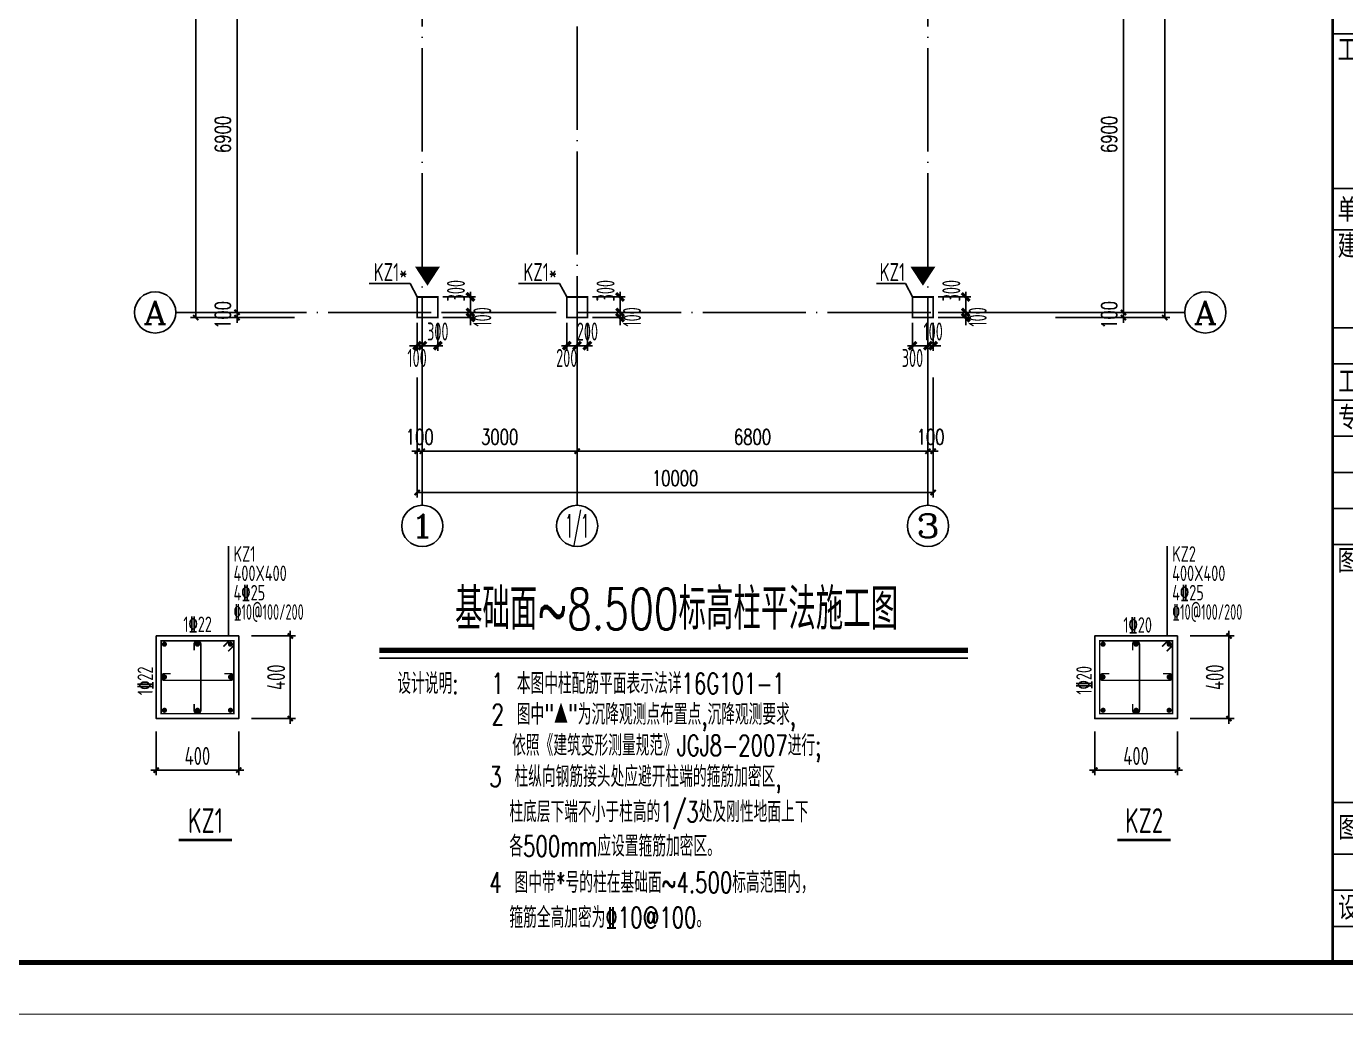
# Model space of a CAD drawing. Extents: x 5827 to 252697, y -546879 to 4066219.
# Drawn here: x 72650 to 98217, y -338004 to -318851 of the extents above; entities that cross this region are included whole.
import ezdxf
from ezdxf.enums import TextEntityAlignment as Align

# ---------------------------------------------------------------- set-up
doc = ezdxf.new("R2010")
doc.units = 0
doc.header["$MEASUREMENT"] = 0
doc.linetypes.add('DOTE', pattern=[2.42, 2, -0.2, 0.02, -0.2])
for name, color, linetype in [('AXIS', 3, 'Continuous'), ('AXIS_TEXT', 7, 'Continuous'), ('COLU_DE', 7, 'Continuous'), ('DIM', 3, 'Continuous'), ('DIMENSION', 3, 'Continuous'), ('DOTE', 1, 'DOTE'), ('FRAME', 3, 'Continuous'), ('REIN', 1, 'Continuous'), ('TEXT', 7, 'Continuous'), ('THICK', 6, 'Continuous'), ('填充', 8, 'Continuous'), ('柱', 2, 'Continuous')]:
    doc.layers.add(name, color=color, linetype=linetype)
doc.styles.add('_TCH_AXIS', font='COMPLEX', dxfattribs={"bigfont": 'GBCBIG'})
doc.styles.add('_TCH_DIM_T3', font='SIMPLEX', dxfattribs={"width": 0.705882, "bigfont": 'GBCBIG'})
doc.styles.add('COMPLEX', font='COMPLEX')
doc.styles.add('DXFS', font='txt.shx', dxfattribs={"width": 0.7, "bigfont": 'dxfs.shx'})
doc.styles.add('FRAME', font='simhei.ttf', dxfattribs={"width": 0.7})
doc.styles.add('HZ', font='tssdeng.shx', dxfattribs={"width": 0.6, "bigfont": 'a.shx'})
doc.styles.add('TSSD_Dimension', font='Tssdeng.shx', dxfattribs={"width": 0.7, "bigfont": 'hztxt.shx'})
doc.styles.add('TSSD_Label', font='Tssdeng.shx', dxfattribs={"width": 0.7, "bigfont": 'hztxt.shx'})
doc.styles.add('TSSD_Rein', font='Tssdeng.shx', dxfattribs={"width": 0.7, "bigfont": 'hztxt.shx'})
doc.dimstyles.new('_TCH_ARCH&&100', dxfattribs={"dimtxt": 297.5, "dimasz": 100, "dimexe": 100, "dimexo": 0, "dimgap": 126.25, "dimtad": 1, "dimdec": 0, "dimzin": 0, "dimdsep": 46, "dimtxsty": '_TCH_DIM_T3', "dimblk": 'ARCHTICK', "dimcen": 0.09, "dimclrt": 7, "dimazin": 2, "dimtfac": 1, "dimtdec": 0, "dimtix": 1, "dimtmove": 2, "dimatfit": 3, "dimfxl": 0, "dimtolj": 1, "dimtzin": 0, "dimarcsym": 0})
doc.dimstyles.new('DIMN', dxfattribs={"dimtxt": 350, "dimasz": 150, "dimexe": 100, "dimexo": 100, "dimgap": 75, "dimtad": 1, "dimdec": 0, "dimzin": 0, "dimdsep": 46, "dimtxsty": 'HZ', "dimblk": 'ARCHTICK', "dimcen": 0.09, "dimdle": 100, "dimclrd": 3, "dimclre": 3, "dimclrt": 7, "dimazin": 2, "dimtfac": 1, "dimtdec": 0, "dimtmove": 2, "dimatfit": 3, "dimldrblk": 'ARCHTICK', "dimfxl": 0, "dimtolj": 1, "dimtzin": 0, "dimarcsym": 0})
doc.dimstyles.new('TSSD_25_100', dxfattribs={"dimtxt": 350, "dimasz": 100, "dimexe": 100, "dimexo": 250, "dimgap": 100, "dimtad": 1, "dimdec": 0, "dimlfac": 0.25, "dimzin": 0, "dimdsep": 46, "dimtxsty": 'TSSD_Dimension', "dimblk": 'ARCHTICK', "dimblk1": 'ARCHTICK', "dimblk2": 'ARCHTICK', "dimcen": 0, "dimdle": 100, "dimclrt": 7, "dimadec": 0, "dimazin": 0, "dimtfac": 1, "dimtdec": 0, "dimtix": 1, "dimtmove": 2, "dimatfit": 3, "dimfxl": 0, "dimtolj": 1, "dimtzin": 0, "dimarcsym": 0})

# ---------------------------------------------------------------- blocks, each defined once
blk = doc.blocks.new('A$C2F0C53E4')
at = {"layer": 'FRAME'}
for p, q in [((58410, 19010), (51410, 19010)), ((58410, 16010), (51410, 16010)), ((58410, 15210), (51410, 15210)), ((58410, 13310), (51410, 13310)), ((58410, 12610), (51410, 12610)), ((58410, 11910), (51410, 11910)), ((58410, 11210), (51410, 11210)), ((58410, 10510), (51410, 10510)), ((58410, 9810), (51410, 9810)), ((58410, 9110), (51410, 9110)), ((58410, 4110), (51410, 4110)), ((58410, 3110), (51410, 3110)), ((58410, 2410), (51410, 2410)), ((58410, 1710), (51410, 1710))]:
    blk.add_line(p, q, dxfattribs=at)
for points in [[(10, 42010, 20, 20, 0), (10, 10, 20, 20, 0), (59410, 10, 20, 20, 0), (59410, 42010, 20, 20, 0)], [(2510, 41010, 100, 100, 0), (2510, 1010, 100, 100, 0), (58410, 1010, 100, 100, 0), (58410, 41010, 100, 100, 0)]]:
    blk.add_lwpolyline(points, format="xyseb", close=True, dxfattribs=at)
blk.add_lwpolyline([(51410, 41010, 50, 50, 0), (51410, 1010, 50, 50, 0)], format="xyseb", dxfattribs=at)
at = {"layer": 'FRAME', "char_height": 400, "style": 'FRAME'}
for s, insert, width, attachment_point in [('工程名称', (51510, 18910), 2368.14, 1), ('单项工程', (51510, 15810), 2349.15, 1), ('建设单位', (51510, 15110), 2375.25, 1), ('{\\W0.65;工程负责人}', (52410, 12260), 2758.64, 5), ('{\\W0.65;专业负责人}', (52410, 11560), 2763.05, 5), ('图  名', (51510, 9010), 1670.51, 1), ('图纸编号', (52285, 3610), 2325.42, 5), ('设计阶段', (52285, 2060), 2361.02, 5)]:
    blk.add_mtext(s, dxfattribs=dict(at, insert=insert, width=width, attachment_point=attachment_point))
blk = doc.blocks.new('_ArchTick')
at = {"color": 0, "linetype": 'ByBlock', "const_width": 0.4}
blk.add_lwpolyline([(-0.5, -0.5), (0.5, 0.5)], dxfattribs=at)
blk = doc.blocks.new('*D231')
at = {"layer": 'AXIS', "color": 0, "lineweight": -2, "transparency": 16777216}
for p, q in [((80223, -325656), (80223, -327184)), ((80323, -325656), (80323, -327184)), ((80223, -327084), (80123, -327084)), ((80223, -327084), (80323, -327084)), ((80323, -327084), (80423, -327084))]:
    blk.add_line(p, q, dxfattribs=at)
at = {"layer": 'Defpoints', "color": 0, "transparency": 16777216}
for p in [(80223, -325656), (80323, -325656), (80323, -327084)]:
    blk.add_point(p, dxfattribs=at)
at = {"layer": 'AXIS', "color": 0, "lineweight": -2, "transparency": 16777216, "xscale": 100, "yscale": 100, "zscale": 100}
blk.add_blockref('_ArchTick', (80223, -327084), dxfattribs=at)
at = {"layer": 'AXIS', "color": 0, "lineweight": -2, "transparency": 16777216, "xscale": 100, "yscale": 100, "zscale": 100, "rotation": 180}
blk.add_blockref('_ArchTick', (80323, -327084), dxfattribs=at)
at = {"layer": 'AXIS', "color": 7, "transparency": 16777216, "insert": (80273, -326809), "char_height": 297.5, "attachment_point": 5, "style": '_TCH_DIM_T3'}
blk.add_mtext('\\A1;100', dxfattribs=at)
blk = doc.blocks.new('*D232')
at = {"layer": 'AXIS', "color": 0, "lineweight": -2, "transparency": 16777216}
for p, q in [((80323, -325656), (80323, -327184)), ((83323, -325656), (83323, -327184)), ((80323, -327084), (83323, -327084))]:
    blk.add_line(p, q, dxfattribs=at)
at = {"layer": 'Defpoints', "color": 0, "transparency": 16777216}
for p in [(80323, -325656), (83323, -325656), (83323, -327084)]:
    blk.add_point(p, dxfattribs=at)
at = {"layer": 'AXIS', "color": 0, "lineweight": -2, "transparency": 16777216, "xscale": 100, "yscale": 100, "zscale": 100, "rotation": 180}
blk.add_blockref('_ArchTick', (80323, -327084), dxfattribs=at)
at = {"layer": 'AXIS', "color": 0, "lineweight": -2, "transparency": 16777216, "xscale": 100, "yscale": 100, "zscale": 100}
blk.add_blockref('_ArchTick', (83323, -327084), dxfattribs=at)
at = {"layer": 'AXIS', "color": 7, "transparency": 16777216, "insert": (81823, -326809), "char_height": 297.5, "attachment_point": 5, "style": '_TCH_DIM_T3'}
blk.add_mtext('\\A1;3000', dxfattribs=at)
blk = doc.blocks.new('*D233')
at = {"layer": 'AXIS', "color": 0, "lineweight": -2, "transparency": 16777216}
for p, q in [((83323, -325656), (83323, -327184)), ((90123, -325656), (90123, -327184)), ((83323, -327084), (90123, -327084))]:
    blk.add_line(p, q, dxfattribs=at)
at = {"layer": 'Defpoints', "color": 0, "transparency": 16777216}
for p in [(83323, -325656), (90123, -325656), (90123, -327084)]:
    blk.add_point(p, dxfattribs=at)
at = {"layer": 'AXIS', "color": 0, "lineweight": -2, "transparency": 16777216, "xscale": 100, "yscale": 100, "zscale": 100, "rotation": 180}
blk.add_blockref('_ArchTick', (83323, -327084), dxfattribs=at)
at = {"layer": 'AXIS', "color": 0, "lineweight": -2, "transparency": 16777216, "xscale": 100, "yscale": 100, "zscale": 100}
blk.add_blockref('_ArchTick', (90123, -327084), dxfattribs=at)
at = {"layer": 'AXIS', "color": 7, "transparency": 16777216, "insert": (86723, -326809), "char_height": 297.5, "attachment_point": 5, "style": '_TCH_DIM_T3'}
blk.add_mtext('\\A1;6800', dxfattribs=at)
blk = doc.blocks.new('*D234')
at = {"layer": 'AXIS', "color": 0, "lineweight": -2, "transparency": 16777216}
for p, q in [((90123, -325656), (90123, -327184)), ((90223, -325656), (90223, -327184)), ((90123, -327084), (90023, -327084)), ((90123, -327084), (90223, -327084)), ((90223, -327084), (90323, -327084))]:
    blk.add_line(p, q, dxfattribs=at)
at = {"layer": 'Defpoints', "color": 0, "transparency": 16777216}
for p in [(90123, -325656), (90223, -325656), (90223, -327084)]:
    blk.add_point(p, dxfattribs=at)
at = {"layer": 'AXIS', "color": 0, "lineweight": -2, "transparency": 16777216, "xscale": 100, "yscale": 100, "zscale": 100}
blk.add_blockref('_ArchTick', (90123, -327084), dxfattribs=at)
at = {"layer": 'AXIS', "color": 0, "lineweight": -2, "transparency": 16777216, "xscale": 100, "yscale": 100, "zscale": 100, "rotation": 180}
blk.add_blockref('_ArchTick', (90223, -327084), dxfattribs=at)
at = {"layer": 'AXIS', "color": 7, "transparency": 16777216, "insert": (90173, -326809), "char_height": 297.5, "attachment_point": 5, "style": '_TCH_DIM_T3'}
blk.add_mtext('\\A1;100', dxfattribs=at)
blk = doc.blocks.new('*D235')
at = {"layer": 'AXIS', "color": 0, "lineweight": -2, "transparency": 16777216}
for p, q in [((80223, -325656), (80223, -327984)), ((90223, -325656), (90223, -327984)), ((80223, -327884), (90223, -327884))]:
    blk.add_line(p, q, dxfattribs=at)
at = {"layer": 'Defpoints', "color": 0, "transparency": 16777216}
for p in [(80223, -325656), (90223, -325656), (90223, -327884)]:
    blk.add_point(p, dxfattribs=at)
at = {"layer": 'AXIS', "color": 0, "lineweight": -2, "transparency": 16777216, "xscale": 100, "yscale": 100, "zscale": 100, "rotation": 180}
blk.add_blockref('_ArchTick', (80223, -327884), dxfattribs=at)
at = {"layer": 'AXIS', "color": 0, "lineweight": -2, "transparency": 16777216, "xscale": 100, "yscale": 100, "zscale": 100}
blk.add_blockref('_ArchTick', (90223, -327884), dxfattribs=at)
at = {"layer": 'AXIS', "color": 7, "transparency": 16777216, "insert": (85223, -327609), "char_height": 297.5, "attachment_point": 5, "style": '_TCH_DIM_T3'}
blk.add_mtext('\\A1;10000', dxfattribs=at)
blk = doc.blocks.new('*D236')
at = {"layer": 'AXIS', "color": 0, "lineweight": -2, "transparency": 16777216}
for p, q in [((92597, -324395), (94011, -324395)), ((93911, -324395), (93911, -324295)), ((93911, -324495), (93911, -324395)), ((92597, -324495), (94011, -324495)), ((93911, -324495), (93911, -324595))]:
    blk.add_line(p, q, dxfattribs=at)
at = {"layer": 'Defpoints', "color": 0, "transparency": 16777216}
for p in [(92597, -324395), (93911, -324395), (92597, -324495)]:
    blk.add_point(p, dxfattribs=at)
at = {"layer": 'AXIS', "color": 0, "lineweight": -2, "transparency": 16777216, "xscale": 100, "yscale": 100, "zscale": 100}
for p, rotation in [((93911, -324395), 270), ((93911, -324495), 90)]:
    blk.add_blockref('_ArchTick', p, dxfattribs=dict(at, rotation=rotation))
at = {"layer": 'AXIS', "color": 7, "transparency": 16777216, "insert": (93636, -324445), "char_height": 297.5, "attachment_point": 5, "rotation": 90, "style": '_TCH_DIM_T3'}
blk.add_mtext('\\A1;100', dxfattribs=at)
blk = doc.blocks.new('*D237')
at = {"layer": 'AXIS', "color": 0, "lineweight": -2, "transparency": 16777216}
for p, q in [((92597, -317495), (94011, -317495)), ((93911, -324395), (93911, -317495)), ((92597, -324395), (94011, -324395))]:
    blk.add_line(p, q, dxfattribs=at)
at = {"layer": 'Defpoints', "color": 0, "transparency": 16777216}
for p in [(92597, -317495), (93911, -317495), (92597, -324395)]:
    blk.add_point(p, dxfattribs=at)
at = {"layer": 'AXIS', "color": 0, "lineweight": -2, "transparency": 16777216, "xscale": 100, "yscale": 100, "zscale": 100}
for p, rotation in [((93911, -317495), 90), ((93911, -324395), 270)]:
    blk.add_blockref('_ArchTick', p, dxfattribs=dict(at, rotation=rotation))
at = {"layer": 'AXIS', "color": 7, "transparency": 16777216, "insert": (93636, -320945), "char_height": 297.5, "attachment_point": 5, "rotation": 90, "style": '_TCH_DIM_T3'}
blk.add_mtext('\\A1;6900', dxfattribs=at)
blk = doc.blocks.new('*D241')
at = {"layer": 'AXIS', "color": 0, "lineweight": -2, "transparency": 16777216}
for p, q in [((92597, -303495), (94811, -303495)), ((94711, -324495), (94711, -303495)), ((92597, -324495), (94811, -324495))]:
    blk.add_line(p, q, dxfattribs=at)
at = {"layer": 'Defpoints', "color": 0, "transparency": 16777216}
for p in [(92597, -303495), (94711, -303495), (92597, -324495)]:
    blk.add_point(p, dxfattribs=at)
at = {"layer": 'AXIS', "color": 0, "lineweight": -2, "transparency": 16777216, "xscale": 100, "yscale": 100, "zscale": 100}
for p, rotation in [((94711, -303495), 90), ((94711, -324495), 270)]:
    blk.add_blockref('_ArchTick', p, dxfattribs=dict(at, rotation=rotation))
at = {"layer": 'AXIS', "color": 7, "transparency": 16777216, "insert": (94436, -313995), "char_height": 297.5, "attachment_point": 5, "rotation": 90, "style": '_TCH_DIM_T3'}
blk.add_mtext('\\A1;21000', dxfattribs=at)
blk = doc.blocks.new('*D242')
at = {"layer": 'AXIS', "color": 0, "lineweight": -2, "transparency": 16777216}
for p, q in [((77849, -324395), (76632, -324395)), ((76732, -324395), (76732, -324295)), ((76732, -324495), (76732, -324395)), ((77849, -324495), (76632, -324495)), ((76732, -324495), (76732, -324595))]:
    blk.add_line(p, q, dxfattribs=at)
at = {"layer": 'Defpoints', "color": 0, "transparency": 16777216}
for p in [(76732, -324395), (77849, -324395), (77849, -324495)]:
    blk.add_point(p, dxfattribs=at)
at = {"layer": 'AXIS', "color": 0, "lineweight": -2, "transparency": 16777216, "xscale": 100, "yscale": 100, "zscale": 100}
for p, rotation in [((76732, -324395), 270), ((76732, -324495), 90)]:
    blk.add_blockref('_ArchTick', p, dxfattribs=dict(at, rotation=rotation))
at = {"layer": 'AXIS', "color": 7, "transparency": 16777216, "insert": (76457, -324445), "char_height": 297.5, "attachment_point": 5, "rotation": 90, "style": '_TCH_DIM_T3'}
blk.add_mtext('\\A1;100', dxfattribs=at)
blk = doc.blocks.new('*D243')
at = {"layer": 'AXIS', "color": 0, "lineweight": -2, "transparency": 16777216}
for p, q in [((77849, -317495), (76632, -317495)), ((76732, -324395), (76732, -317495)), ((77849, -324395), (76632, -324395))]:
    blk.add_line(p, q, dxfattribs=at)
at = {"layer": 'Defpoints', "color": 0, "transparency": 16777216}
for p in [(76732, -317495), (77849, -317495), (77849, -324395)]:
    blk.add_point(p, dxfattribs=at)
at = {"layer": 'AXIS', "color": 0, "lineweight": -2, "transparency": 16777216, "xscale": 100, "yscale": 100, "zscale": 100}
for p, rotation in [((76732, -317495), 90), ((76732, -324395), 270)]:
    blk.add_blockref('_ArchTick', p, dxfattribs=dict(at, rotation=rotation))
at = {"layer": 'AXIS', "color": 7, "transparency": 16777216, "insert": (76457, -320945), "char_height": 297.5, "attachment_point": 5, "rotation": 90, "style": '_TCH_DIM_T3'}
blk.add_mtext('\\A1;6900', dxfattribs=at)
blk = doc.blocks.new('*D247')
at = {"layer": 'AXIS', "color": 0, "lineweight": -2, "transparency": 16777216}
for p, q in [((77849, -303495), (75832, -303495)), ((75932, -324495), (75932, -303495)), ((77849, -324495), (75832, -324495))]:
    blk.add_line(p, q, dxfattribs=at)
at = {"layer": 'Defpoints', "color": 0, "transparency": 16777216}
for p in [(75932, -303495), (77849, -303495), (77849, -324495)]:
    blk.add_point(p, dxfattribs=at)
at = {"layer": 'AXIS', "color": 0, "lineweight": -2, "transparency": 16777216, "xscale": 100, "yscale": 100, "zscale": 100}
for p, rotation in [((75932, -303495), 90), ((75932, -324495), 270)]:
    blk.add_blockref('_ArchTick', p, dxfattribs=dict(at, rotation=rotation))
at = {"layer": 'AXIS', "color": 7, "transparency": 16777216, "insert": (75657, -313995), "char_height": 297.5, "attachment_point": 5, "rotation": 90, "style": '_TCH_DIM_T3'}
blk.add_mtext('\\A1;21000', dxfattribs=at)
blk = doc.blocks.new('_AXISO')
blk.add_circle((0, 0), 0.5)
at = {"layer": 'AXIS_TEXT', "style": 'COMPLEX', "width": 1.041667}
blk.add_attdef('A', text='', height=0.56, dxfattribs=at).set_placement((-0.25, -0.28), (0.25, -0.28), align=Align.FIT)
blk = doc.blocks.new('*D292')
at = {"color": 3, "lineweight": -2, "transparency": 16777216}
for p, q in [((80723, -324095), (81356, -324095)), ((81256, -323995), (81256, -324495)), ((80723, -324395), (81356, -324395))]:
    blk.add_line(p, q, dxfattribs=at)
at = {"layer": 'Defpoints', "color": 0, "transparency": 16777216}
for p in [(80623, -324095), (80623, -324395), (81256, -324395)]:
    blk.add_point(p, dxfattribs=at)
at = {"color": 3, "lineweight": -2, "transparency": 16777216, "xscale": 150, "yscale": 150, "zscale": 150}
for p, rotation in [((81256, -324095), 90), ((81256, -324395), 270)]:
    blk.add_blockref('_ArchTick', p, dxfattribs=dict(at, rotation=rotation))
at = {"color": 7, "transparency": 16777216, "insert": (80975, -323974), "char_height": 350, "attachment_point": 5, "rotation": 90, "style": 'HZ'}
blk.add_mtext('\\A1;300', dxfattribs=at)
blk = doc.blocks.new('*D293')
at = {"color": 3, "lineweight": -2, "transparency": 16777216}
for p, q in [((80723, -324395), (81356, -324395)), ((81256, -324395), (81256, -324245)), ((81256, -324395), (81256, -324495)), ((80723, -324495), (81356, -324495)), ((81256, -324495), (81256, -324645))]:
    blk.add_line(p, q, dxfattribs=at)
at = {"layer": 'Defpoints', "color": 0, "transparency": 16777216}
for p in [(80623, -324395), (80623, -324495), (81256, -324495)]:
    blk.add_point(p, dxfattribs=at)
at = {"color": 3, "lineweight": -2, "transparency": 16777216, "xscale": 150, "yscale": 150, "zscale": 150}
for p, rotation in [((81256, -324395), 270), ((81256, -324495), 90)]:
    blk.add_blockref('_ArchTick', p, dxfattribs=dict(at, rotation=rotation))
at = {"color": 7, "transparency": 16777216, "insert": (81487, -324482), "char_height": 350, "attachment_point": 5, "rotation": 90, "style": 'HZ'}
blk.add_mtext('\\A1;100', dxfattribs=at)
blk = doc.blocks.new('*D294')
at = {"color": 3, "lineweight": -2, "transparency": 16777216}
for p, q in [((80323, -324595), (80323, -325140)), ((80623, -324595), (80623, -325140)), ((80223, -325040), (80723, -325040))]:
    blk.add_line(p, q, dxfattribs=at)
at = {"layer": 'Defpoints', "color": 0, "transparency": 16777216}
for p in [(80323, -324495), (80623, -324495), (80623, -325040)]:
    blk.add_point(p, dxfattribs=at)
at = {"color": 3, "lineweight": -2, "transparency": 16777216, "xscale": 150, "yscale": 150, "zscale": 150, "rotation": 180}
blk.add_blockref('_ArchTick', (80323, -325040), dxfattribs=at)
at = {"color": 3, "lineweight": -2, "transparency": 16777216, "xscale": 150, "yscale": 150, "zscale": 150}
blk.add_blockref('_ArchTick', (80623, -325040), dxfattribs=at)
at = {"color": 7, "transparency": 16777216, "insert": (80623, -324765), "char_height": 350, "attachment_point": 5, "style": 'HZ'}
blk.add_mtext('\\A1;300', dxfattribs=at)
blk = doc.blocks.new('*D295')
at = {"color": 3, "lineweight": -2, "transparency": 16777216}
for p, q in [((80223, -324595), (80223, -325140)), ((80323, -324595), (80323, -325140)), ((80223, -325040), (80073, -325040)), ((80323, -325040), (80223, -325040)), ((80323, -325040), (80473, -325040))]:
    blk.add_line(p, q, dxfattribs=at)
at = {"layer": 'Defpoints', "color": 0, "transparency": 16777216}
for p in [(80223, -324495), (80323, -324495), (80223, -325040)]:
    blk.add_point(p, dxfattribs=at)
at = {"color": 3, "lineweight": -2, "transparency": 16777216, "xscale": 150, "yscale": 150, "zscale": 150}
blk.add_blockref('_ArchTick', (80223, -325040), dxfattribs=at)
at = {"color": 3, "lineweight": -2, "transparency": 16777216, "xscale": 150, "yscale": 150, "zscale": 150, "rotation": 180}
blk.add_blockref('_ArchTick', (80323, -325040), dxfattribs=at)
at = {"color": 7, "transparency": 16777216, "insert": (80222, -325278), "char_height": 350, "attachment_point": 5, "style": 'HZ'}
blk.add_mtext('\\A1;100', dxfattribs=at)
blk = doc.blocks.new('*D284')
at = {"color": 3, "lineweight": -2, "transparency": 16777216}
for p, q in [((90323, -324095), (90955, -324095)), ((90855, -323995), (90855, -324495)), ((90323, -324395), (90955, -324395))]:
    blk.add_line(p, q, dxfattribs=at)
at = {"layer": 'Defpoints', "color": 0, "transparency": 16777216}
for p in [(90223, -324095), (90223, -324395), (90855, -324395)]:
    blk.add_point(p, dxfattribs=at)
at = {"color": 3, "lineweight": -2, "transparency": 16777216, "xscale": 150, "yscale": 150, "zscale": 150}
for p, rotation in [((90855, -324095), 90), ((90855, -324395), 270)]:
    blk.add_blockref('_ArchTick', p, dxfattribs=dict(at, rotation=rotation))
at = {"color": 7, "transparency": 16777216, "insert": (90575, -323974), "char_height": 350, "attachment_point": 5, "rotation": 90, "style": 'HZ'}
blk.add_mtext('\\A1;300', dxfattribs=at)
blk = doc.blocks.new('*D285')
at = {"color": 3, "lineweight": -2, "transparency": 16777216}
for p, q in [((90323, -324395), (90955, -324395)), ((90855, -324395), (90855, -324245)), ((90855, -324395), (90855, -324495)), ((90323, -324495), (90955, -324495)), ((90855, -324495), (90855, -324645))]:
    blk.add_line(p, q, dxfattribs=at)
at = {"layer": 'Defpoints', "color": 0, "transparency": 16777216}
for p in [(90223, -324395), (90223, -324495), (90855, -324495)]:
    blk.add_point(p, dxfattribs=at)
at = {"color": 3, "lineweight": -2, "transparency": 16777216, "xscale": 150, "yscale": 150, "zscale": 150}
for p, rotation in [((90855, -324395), 270), ((90855, -324495), 90)]:
    blk.add_blockref('_ArchTick', p, dxfattribs=dict(at, rotation=rotation))
at = {"color": 7, "transparency": 16777216, "insert": (91086, -324482), "char_height": 350, "attachment_point": 5, "rotation": 90, "style": 'HZ'}
blk.add_mtext('\\A1;100', dxfattribs=at)
blk = doc.blocks.new('*D286')
at = {"color": 3, "lineweight": -2, "transparency": 16777216}
for p, q in [((90123, -324595), (90123, -325140)), ((90223, -324595), (90223, -325140)), ((90123, -325040), (89973, -325040)), ((90123, -325040), (90223, -325040)), ((90223, -325040), (90373, -325040))]:
    blk.add_line(p, q, dxfattribs=at)
at = {"layer": 'Defpoints', "color": 0, "transparency": 16777216}
for p in [(90123, -324495), (90223, -324495), (90223, -325040)]:
    blk.add_point(p, dxfattribs=at)
at = {"color": 3, "lineweight": -2, "transparency": 16777216, "xscale": 150, "yscale": 150, "zscale": 150}
blk.add_blockref('_ArchTick', (90123, -325040), dxfattribs=at)
at = {"color": 3, "lineweight": -2, "transparency": 16777216, "xscale": 150, "yscale": 150, "zscale": 150, "rotation": 180}
blk.add_blockref('_ArchTick', (90223, -325040), dxfattribs=at)
at = {"color": 7, "transparency": 16777216, "insert": (90223, -324765), "char_height": 350, "attachment_point": 5, "style": 'HZ'}
blk.add_mtext('\\A1;100', dxfattribs=at)
blk = doc.blocks.new('*D287')
at = {"color": 3, "lineweight": -2, "transparency": 16777216}
for p, q in [((89823, -324595), (89823, -325140)), ((90123, -324595), (90123, -325140)), ((90223, -325040), (89723, -325040))]:
    blk.add_line(p, q, dxfattribs=at)
at = {"layer": 'Defpoints', "color": 0, "transparency": 16777216}
for p in [(89823, -324495), (90123, -324495), (89823, -325040)]:
    blk.add_point(p, dxfattribs=at)
at = {"color": 3, "lineweight": -2, "transparency": 16777216, "xscale": 150, "yscale": 150, "zscale": 150, "rotation": 180}
blk.add_blockref('_ArchTick', (89823, -325040), dxfattribs=at)
at = {"color": 3, "lineweight": -2, "transparency": 16777216, "xscale": 150, "yscale": 150, "zscale": 150}
blk.add_blockref('_ArchTick', (90123, -325040), dxfattribs=at)
at = {"color": 7, "transparency": 16777216, "insert": (89822, -325278), "char_height": 350, "attachment_point": 5, "style": 'HZ'}
blk.add_mtext('\\A1;300', dxfattribs=at)
blk = doc.blocks.new('*D288')
at = {"color": 3, "lineweight": -2, "transparency": 16777216}
for p, q in [((83623, -324095), (84255, -324095)), ((84155, -323995), (84155, -324495)), ((83623, -324395), (84255, -324395))]:
    blk.add_line(p, q, dxfattribs=at)
at = {"layer": 'Defpoints', "color": 0, "transparency": 16777216}
for p in [(83523, -324095), (83523, -324395), (84155, -324395)]:
    blk.add_point(p, dxfattribs=at)
at = {"color": 3, "lineweight": -2, "transparency": 16777216, "xscale": 150, "yscale": 150, "zscale": 150}
for p, rotation in [((84155, -324095), 90), ((84155, -324395), 270)]:
    blk.add_blockref('_ArchTick', p, dxfattribs=dict(at, rotation=rotation))
at = {"color": 7, "transparency": 16777216, "insert": (83875, -323974), "char_height": 350, "attachment_point": 5, "rotation": 90, "style": 'HZ'}
blk.add_mtext('\\A1;300', dxfattribs=at)
blk = doc.blocks.new('*D289')
at = {"color": 3, "lineweight": -2, "transparency": 16777216}
for p, q in [((83623, -324395), (84255, -324395)), ((84155, -324395), (84155, -324245)), ((84155, -324395), (84155, -324495)), ((83623, -324495), (84255, -324495)), ((84155, -324495), (84155, -324645))]:
    blk.add_line(p, q, dxfattribs=at)
at = {"layer": 'Defpoints', "color": 0, "transparency": 16777216}
for p in [(83523, -324395), (83523, -324495), (84155, -324495)]:
    blk.add_point(p, dxfattribs=at)
at = {"color": 3, "lineweight": -2, "transparency": 16777216, "xscale": 150, "yscale": 150, "zscale": 150}
for p, rotation in [((84155, -324395), 270), ((84155, -324495), 90)]:
    blk.add_blockref('_ArchTick', p, dxfattribs=dict(at, rotation=rotation))
at = {"color": 7, "transparency": 16777216, "insert": (84387, -324482), "char_height": 350, "attachment_point": 5, "rotation": 90, "style": 'HZ'}
blk.add_mtext('\\A1;100', dxfattribs=at)
blk = doc.blocks.new('*D290')
at = {"color": 3, "lineweight": -2, "transparency": 16777216}
for p, q in [((83323, -324595), (83323, -325140)), ((83523, -324595), (83523, -325140)), ((83223, -325040), (83623, -325040))]:
    blk.add_line(p, q, dxfattribs=at)
at = {"layer": 'Defpoints', "color": 0, "transparency": 16777216}
for p in [(83323, -324495), (83523, -324495), (83523, -325040)]:
    blk.add_point(p, dxfattribs=at)
at = {"color": 3, "lineweight": -2, "transparency": 16777216, "xscale": 150, "yscale": 150, "zscale": 150, "rotation": 180}
blk.add_blockref('_ArchTick', (83323, -325040), dxfattribs=at)
at = {"color": 3, "lineweight": -2, "transparency": 16777216, "xscale": 150, "yscale": 150, "zscale": 150}
blk.add_blockref('_ArchTick', (83523, -325040), dxfattribs=at)
at = {"color": 7, "transparency": 16777216, "insert": (83523, -324765), "char_height": 350, "attachment_point": 5, "style": 'HZ'}
blk.add_mtext('\\A1;200', dxfattribs=at)
blk = doc.blocks.new('*D291')
at = {"color": 3, "lineweight": -2, "transparency": 16777216}
for p, q in [((83123, -324595), (83123, -325140)), ((83323, -324595), (83323, -325140)), ((83423, -325040), (83023, -325040))]:
    blk.add_line(p, q, dxfattribs=at)
at = {"layer": 'Defpoints', "color": 0, "transparency": 16777216}
for p in [(83123, -324495), (83323, -324495), (83123, -325040)]:
    blk.add_point(p, dxfattribs=at)
at = {"color": 3, "lineweight": -2, "transparency": 16777216, "xscale": 150, "yscale": 150, "zscale": 150, "rotation": 180}
blk.add_blockref('_ArchTick', (83123, -325040), dxfattribs=at)
at = {"color": 3, "lineweight": -2, "transparency": 16777216, "xscale": 150, "yscale": 150, "zscale": 150}
blk.add_blockref('_ArchTick', (83323, -325040), dxfattribs=at)
at = {"color": 7, "transparency": 16777216, "insert": (83122, -325278), "char_height": 350, "attachment_point": 5, "style": 'HZ'}
blk.add_mtext('\\A1;200', dxfattribs=at)
blk = doc.blocks.new('*D296')
at = {"layer": 'Defpoints', "color": 0, "transparency": 16777216}
for p in [(76765, -330666), (77765, -330666), (76765, -332266)]:
    blk.add_point(p, dxfattribs=at)
at = {"layer": 'DIM', "color": 0, "lineweight": -2, "transparency": 16777216}
for p, q in [((77765, -332366), (77765, -330566)), ((77015, -330666), (77865, -330666)), ((77015, -332266), (77865, -332266))]:
    blk.add_line(p, q, dxfattribs=at)
at = {"layer": 'DIM', "color": 0, "lineweight": -2, "transparency": 16777216, "xscale": 100, "yscale": 100, "zscale": 100}
for p, rotation in [((77765, -330666), 90), ((77765, -332266), 270)]:
    blk.add_blockref('_ArchTick', p, dxfattribs=dict(at, rotation=rotation))
at = {"layer": 'DIM', "color": 7, "transparency": 16777216, "insert": (77490, -331466), "char_height": 350, "attachment_point": 5, "rotation": 90, "style": 'TSSD_Dimension'}
blk.add_mtext('\\A1;400', dxfattribs=at)
blk = doc.blocks.new('*D297')
at = {"layer": 'Defpoints', "color": 0, "transparency": 16777216}
for p in [(75165, -332266), (76765, -332266), (76765, -333266)]:
    blk.add_point(p, dxfattribs=at)
at = {"layer": 'DIM', "color": 0, "lineweight": -2, "transparency": 16777216}
for p, q in [((75165, -332516), (75165, -333366)), ((76765, -332516), (76765, -333366)), ((75065, -333266), (76865, -333266))]:
    blk.add_line(p, q, dxfattribs=at)
at = {"layer": 'DIM', "color": 0, "lineweight": -2, "transparency": 16777216, "xscale": 100, "yscale": 100, "zscale": 100, "rotation": 180}
blk.add_blockref('_ArchTick', (75165, -333266), dxfattribs=at)
at = {"layer": 'DIM', "color": 0, "lineweight": -2, "transparency": 16777216, "xscale": 100, "yscale": 100, "zscale": 100}
blk.add_blockref('_ArchTick', (76765, -333266), dxfattribs=at)
at = {"layer": 'DIM', "color": 7, "transparency": 16777216, "insert": (75965, -332991), "char_height": 350, "attachment_point": 5, "style": 'TSSD_Dimension'}
blk.add_mtext('\\A1;400', dxfattribs=at)
blk = doc.blocks.new('*D298')
at = {"layer": 'Defpoints', "color": 0, "transparency": 16777216}
for p in [(94956, -330666), (95956, -330666), (94956, -332266)]:
    blk.add_point(p, dxfattribs=at)
at = {"layer": 'DIM', "color": 0, "lineweight": -2, "transparency": 16777216}
for p, q in [((95956, -332366), (95956, -330566)), ((95206, -330666), (96056, -330666)), ((95206, -332266), (96056, -332266))]:
    blk.add_line(p, q, dxfattribs=at)
at = {"layer": 'DIM', "color": 0, "lineweight": -2, "transparency": 16777216, "xscale": 100, "yscale": 100, "zscale": 100}
for p, rotation in [((95956, -330666), 90), ((95956, -332266), 270)]:
    blk.add_blockref('_ArchTick', p, dxfattribs=dict(at, rotation=rotation))
at = {"layer": 'DIM', "color": 7, "transparency": 16777216, "insert": (95681, -331466), "char_height": 350, "attachment_point": 5, "rotation": 90, "style": 'TSSD_Dimension'}
blk.add_mtext('\\A1;400', dxfattribs=at)
blk = doc.blocks.new('*D299')
at = {"layer": 'Defpoints', "color": 0, "transparency": 16777216}
for p in [(93356, -332266), (94956, -332266), (94956, -333266)]:
    blk.add_point(p, dxfattribs=at)
at = {"layer": 'DIM', "color": 0, "lineweight": -2, "transparency": 16777216}
for p, q in [((93356, -332516), (93356, -333366)), ((94956, -332516), (94956, -333366)), ((93256, -333266), (95056, -333266))]:
    blk.add_line(p, q, dxfattribs=at)
at = {"layer": 'DIM', "color": 0, "lineweight": -2, "transparency": 16777216, "xscale": 100, "yscale": 100, "zscale": 100, "rotation": 180}
blk.add_blockref('_ArchTick', (93356, -333266), dxfattribs=at)
at = {"layer": 'DIM', "color": 0, "lineweight": -2, "transparency": 16777216, "xscale": 100, "yscale": 100, "zscale": 100}
blk.add_blockref('_ArchTick', (94956, -333266), dxfattribs=at)
at = {"layer": 'DIM', "color": 7, "transparency": 16777216, "insert": (94156, -332991), "char_height": 350, "attachment_point": 5, "style": 'TSSD_Dimension'}
blk.add_mtext('\\A1;400', dxfattribs=at)

msp = doc.modelspace()

# ---------------------------------------------------------------- linework, layer by layer
for points in [[(80423.224, -323511.204, 480, 0, 0), (80423.224, -323878.404, 0, 0, 0), (80423.224, -323878.404, 0, 0, 0)], [(90024.5, -323511.204, 480, 0, 0), (90024.5, -323878.404, 0, 0, 0), (90024.5, -323878.404, 0, 0, 0)]]:
    msp.add_lwpolyline(points, format="xyseb")
at = {"layer": 'AXIS'}
for p, q in [((77848.965, -324395.204), (75545.758, -324395.204)), ((92597.482, -324395.204), (95097.689, -324395.204)), ((80323.224, -325656.288), (80323.224, -328132.323)), ((83323.224, -325656.288), (83323.224, -328132.323)), ((90123.224, -325656.288), (90123.224, -328132.323))]:
    msp.add_line(p, q, dxfattribs=at)
at = {"layer": 'COLU_DE'}
for points in [[(76765.498, -330665.996), (75165.498, -330665.996), (75165.498, -332265.996), (76765.498, -332265.996)], [(94955.5, -330665.996), (93355.5, -330665.996), (93355.5, -332265.996), (94955.5, -332265.996)]]:
    msp.add_lwpolyline(points, close=True, dxfattribs=at)
at = {"layer": 'DIMENSION', "const_width": 100}
msp.add_lwpolyline([(79490.999, -330943.302), (90898.114, -330943.302)], dxfattribs=at)
at = {"layer": 'DIMENSION'}
msp.add_lwpolyline([(79490.999, -331093.302), (90898.114, -331093.302)], dxfattribs=at)
at = {"layer": 'DOTE', "linetype": 'DOTE', "ltscale": 1000}
for p, q in [((80323.224, -302334.121), (80323.224, -325656.288)), ((90123.224, -302334.121), (90123.224, -325656.288)), ((83323.224, -311595.204), (83323.224, -325656.288)), ((92597.482, -324395.204), (77848.965, -324395.204))]:
    msp.add_line(p, q, dxfattribs=at)
at = {"layer": 'REIN', "const_width": 30}
for points in [[(76670.498, -330760.996), (75260.498, -330760.996), (75260.498, -332170.996), (76670.498, -332170.996)], [(94860.5, -330760.996), (93450.5, -330760.996), (93450.5, -332170.996), (94860.5, -332170.996)]]:
    msp.add_lwpolyline(points, close=True, dxfattribs=at)
at = {"layer": 'REIN', "const_width": 50}
for points in [[(75300.498, -330825.996, 1), (75350.498, -330825.996, 1)], [(75990.498, -330825.996, 1), (75940.498, -330825.996, 1)], [(76580.498, -330825.996, 1), (76630.498, -330825.996, 1)], [(93490.5, -330825.996, 1), (93540.5, -330825.996, 1)], [(94180.5, -330825.996, 1), (94130.5, -330825.996, 1)], [(94770.5, -330825.996, 1), (94820.5, -330825.996, 1)], [(75325.498, -331486.295, 1), (75325.498, -331436.295, 1)], [(76605.498, -331486.295, 1), (76605.498, -331436.295, 1)], [(93515.5, -331486.295, 1), (93515.5, -331436.295, 1)], [(94795.5, -331486.295, 1), (94795.5, -331436.295, 1)], [(75300.498, -332105.996, 1), (75350.498, -332105.996, 1)], [(75990.498, -332105.996, 1), (75940.498, -332105.996, 1)], [(76580.498, -332105.996, 1), (76630.498, -332105.996, 1)], [(93490.5, -332105.996, 1), (93540.5, -332105.996, 1)], [(94180.5, -332105.996, 1), (94130.5, -332105.996, 1)], [(94770.5, -332105.996, 1), (94820.5, -332105.996, 1)]]:
    msp.add_lwpolyline(points, format="xyb", close=True, dxfattribs=at)
at = {"layer": 'REIN', "const_width": 30}
for points in [[(75900.498, -331985.996), (75900.498, -332105.996, 1), (76030.498, -332105.996), (76030.498, -330825.996, 1), (75900.498, -330825.996), (75900.498, -330945.996)], [(94090.5, -331985.996), (94090.5, -332105.996, 1), (94220.5, -332105.996), (94220.5, -330825.996, 1), (94090.5, -330825.996), (94090.5, -330945.996)], [(75445.498, -331396.295), (75325.498, -331396.295, 1), (75325.498, -331526.295), (76605.498, -331526.295, 1), (76605.498, -331396.295), (76485.498, -331396.295)], [(93635.5, -331396.295), (93515.5, -331396.295, 1), (93515.5, -331526.295), (94795.5, -331526.295, 1), (94795.5, -331396.295), (94675.5, -331396.295)]]:
    msp.add_lwpolyline(points, format="xyb", dxfattribs=at)
for points in [[(76578.575, -330760.996), (76469.199, -330870.372)], [(94768.576, -330760.996), (94659.201, -330870.372)], [(76561.123, -330962.295), (76670.498, -330852.92)], [(94751.125, -330962.295), (94860.5, -330852.92)]]:
    msp.add_lwpolyline(points, dxfattribs=at)
at = {"layer": 'TEXT'}
for p, q in [((80084.724, -323837.294), (79290.268, -323837.294)), ((80223.224, -324095.204), (80084.724, -323837.294)), ((82984.724, -323837.294), (82190.268, -323837.294)), ((83123.224, -324095.204), (82984.724, -323837.294)), ((89684.724, -323837.294), (89126.268, -323837.294)), ((89823.224, -324095.204), (89684.724, -323837.294)), ((76565.498, -330665.996), (76565.498, -328925.996)), ((94755.5, -330665.996), (94755.5, -328925.996))]:
    msp.add_line(p, q, dxfattribs=at)
at = {"layer": 'THICK', "const_width": 50}
for points in [[(75603.899, -334617.996), (76637.745, -334617.996)], [(93793.9, -334617.996), (94827.747, -334617.996)]]:
    msp.add_lwpolyline(points, dxfattribs=at)
at = {"layer": '柱', "const_width": 35}
for points in [[(80223.224, -324495.204), (80623.224, -324495.204), (80623.224, -324095.204), (80223.224, -324095.204)], [(83523.224, -324495.204), (83123.224, -324495.204), (83123.224, -324095.204), (83523.224, -324095.204)], [(90223.224, -324495.204), (89823.224, -324495.204), (89823.224, -324095.204), (90223.224, -324095.204)]]:
    msp.add_lwpolyline(points, close=True, dxfattribs=at)

# ---------------------------------------------------------------- block references
at = {"layer": 'AXIS'}
ref = msp.add_blockref('_AXISO', (75145.758, -324395.204), dxfattribs=dict(at, xscale=800, yscale=800, zscale=800))
ref.add_attrib('A', 'A', dxfattribs={"layer": 'AXIS_TEXT', "height": 452.548, "style": '_TCH_AXIS', "width": 1.166667}).set_placement((74919.484, -324621.479), (75372.032, -324621.479), align=Align.FIT)
ref = msp.add_blockref('_AXISO', (95497.689, -324395.204), dxfattribs=dict(at, xscale=800, yscale=800, zscale=800))
ref.add_attrib('A', 'A', dxfattribs={"layer": 'AXIS_TEXT', "height": 452.548, "style": '_TCH_AXIS', "width": 1.166667}).set_placement((95271.415, -324621.479), (95723.963, -324621.479), align=Align.FIT)
ref = msp.add_blockref('_AXISO', (80323.224, -328532.323), dxfattribs=dict(at, xscale=800, yscale=800, zscale=800))
ref.add_attrib('A', '1', dxfattribs={"layer": 'AXIS_TEXT', "height": 452.548, "style": '_TCH_AXIS', "width": 2.333333}).set_placement((80096.949, -328758.597), (80549.498, -328758.597), align=Align.FIT)
ref = msp.add_blockref('_AXISO', (83323.224, -328532.323), dxfattribs=dict(at, xscale=800, yscale=800, zscale=800))
ref.add_attrib('A', '1/1', dxfattribs={"layer": 'AXIS_TEXT', "height": 452.5483, "style": '_TCH_AXIS', "width": 0.456522}).set_placement((83096.949, -328758.597), (83549.498, -328758.597), align=Align.FIT)
ref = msp.add_blockref('_AXISO', (90123.224, -328532.323), dxfattribs=dict(at, xscale=800, yscale=800, zscale=800))
ref.add_attrib('A', '3', dxfattribs={"layer": 'AXIS_TEXT', "height": 452.548, "style": '_TCH_AXIS', "width": 1.5}).set_placement((89896.949, -328758.597), (90349.498, -328758.597), align=Align.FIT)
at = {"layer": '填充'}
msp.add_blockref('A$C2F0C53E4', (46554, -338004.5), dxfattribs=at)

# ---------------------------------------------------------------- texts
at = {"layer": 'DIMENSION', "style": 'DXFS', "width": 0.7}
msp.add_text('基础面~8.500标高柱平法施工图', height=800, dxfattribs=at).set_placement((85250.327, -330543.302), align=Align.CENTER)
for s, p in [('设计说明:', (79838.697, -331787.776)), ('1 本图中柱配筋平面表示法详16G101-1', (81664.327, -331787.776)), ('2 图中"▲"为沉降观测点布置点,沉降观测要求,', (81664.327, -332387.776)), ('依照《建筑变形测量规范》JGJ8-2007进行;', (82064.327, -332987.776))]:
    msp.add_text(s, height=400, dxfattribs=at).set_placement(p)
at = {"layer": 'DIMENSION', "color": 1, "style": 'DXFS', "width": 0.7}
for s, p in [('3 柱纵向钢筋接头处应避开柱端的箍筋加密区,', (81620.046, -333592.442)), ('柱底层下端不小于柱高的1/3处及刚性地面上下', (82009.836, -334275.814)), ('各500mm应设置箍筋加密区。', (82009.836, -334940.556)), ('4 图中带*号的柱在基础面~4.500标高范围内，', (81620.046, -335645.442)), ('箍筋全高加密为%%13210@100。', (82009.836, -336322.556))]:
    msp.add_text(s, height=400, dxfattribs=at).set_placement(p)
at = {"layer": 'TEXT'}
for s, height, style, width, p in [('KZ1*', 350, 'TSSD_Dimension', 0.7, (79380.6, -323789.103)), ('KZ1*', 350, 'TSSD_Dimension', 0.7, (82280.6, -323789.103)), ('KZ1', 350, 'TSSD_Dimension', 0.7, (89185.6, -323789.103)), ('KZ1', 300, 'TSSD_Rein', 0.7, (76665.498, -329225.996)), ('KZ2', 300, 'TSSD_Rein', 0.7, (94855.5, -329225.996)), ('400X400', 300, 'TSSD_Rein', 0.7, (76665.498, -329600.996)), ('400X400', 300, 'TSSD_Rein', 0.7, (94855.5, -329600.996)), ('4%%13225', 300, 'TSSD_Rein', 0.7, (76665.498, -329975.996)), ('4%%13225', 300, 'TSSD_Rein', 0.7, (94855.5, -329975.996)), ('%%13210@100/200', 300, 'TSSD_Rein', 0.6, (76665.498, -330350.996)), ('%%13210@100/200', 300, 'TSSD_Rein', 0.6, (94855.5, -330350.996)), ('1%%13222', 300, 'TSSD_Rein', 0.7, (75691.998, -330588.496)), ('1%%13220', 300, 'TSSD_Rein', 0.7, (93909.5, -330601.996))]:
    msp.add_text(s, height=height, dxfattribs=dict(at, style=style, width=width)).set_placement(p)
at = {"layer": 'TEXT', "style": 'TSSD_Rein', "width": 0.7}
for s, p in [('1%%13222', (75103.496, -331812.502)), ('1%%13220', (93296.496, -331802))]:
    msp.add_text(s, height=300, rotation=90, dxfattribs=at).set_placement(p)
at = {"layer": 'THICK', "style": 'TSSD_Label', "width": 0.7}
for s, p in [('KZ1', (76120.822, -334242.996)), ('KZ2', (94310.824, -334242.996))]:
    msp.add_text(s, height=480, dxfattribs=at).set_placement(p, align=Align.MIDDLE)

# ---------------------------------------------------------------- dimensions: what is measured, and where the dimension line sits
for base, p1, p2, picture, middle in [((81255.5, -324395.204), (80623.224, -324095.204), (80623.224, -324395.204), '*D292', (80975, -323974)), ((84155.5, -324395.204), (83523.224, -324095.204), (83523.224, -324395.204), '*D288', (83875, -323974)), ((90855.5, -324395.204), (90223.224, -324095.204), (90223.224, -324395.204), '*D284', (90575, -323974)), ((81255.5, -324495.204), (80623.224, -324395.204), (80623.224, -324495.204), '*D293', (81486.5, -324482.204)), ((84155.5, -324495.204), (83523.224, -324395.204), (83523.224, -324495.204), '*D289', (84386.5, -324482.204)), ((90855.5, -324495.204), (90223.224, -324395.204), (90223.224, -324495.204), '*D285', (91086.5, -324482.204))]:
    dim = msp.add_linear_dim(base=base, p1=p1, p2=p2, angle=90, dimstyle='DIMN')
    dim.commit()
    dim.dimension.update_dxf_attribs({"geometry": picture, "text_midpoint": middle, "dimtype": 160})
for base, p1, p2, picture, middle in [((80223.224, -325039.5), (80323.224, -324495.204), (80223.224, -324495.204), '*D295', (80222.224, -325278)), ((80623.224, -325039.5), (80323.224, -324495.204), (80623.224, -324495.204), '*D294', (80623.224, -324765)), ((83123.224, -325039.5), (83323.224, -324495.204), (83123.224, -324495.204), '*D291', (83122.224, -325278)), ((83523.224, -325039.5), (83323.224, -324495.204), (83523.224, -324495.204), '*D290', (83523.224, -324765)), ((89823.224, -325039.5), (90123.224, -324495.204), (89823.224, -324495.204), '*D287', (89822.224, -325278)), ((90223.224, -325039.5), (90123.224, -324495.204), (90223.224, -324495.204), '*D286', (90223.224, -324765))]:
    dim = msp.add_linear_dim(base=base, p1=p1, p2=p2, dimstyle='DIMN')
    dim.commit()
    dim.dimension.update_dxf_attribs({"geometry": picture, "text_midpoint": middle, "dimtype": 160})
at = {"layer": 'AXIS'}
for p1, p2, distance, picture, middle in [((77848.965, -324495.204), (77848.965, -303495.204), 1917, '*D247', (75656.965, -313995.204)), ((92597.482, -324495.204), (92597.482, -303495.204), -2114, '*D241', (94436.482, -313995.204)), ((77848.965, -324395.204), (77848.965, -317495.204), 1117, '*D243', (76456.965, -320945.204)), ((92597.482, -324395.204), (92597.482, -317495.204), -1314, '*D237', (93636.482, -320945.204)), ((77848.965, -324495.204), (77848.965, -324395.204), 1117, '*D242', (76456.965, -324445.204)), ((92597.482, -324495.204), (92597.482, -324395.204), -1314, '*D236', (93636.482, -324445.204)), ((80223.224, -325656.288), (80323.224, -325656.288), -1427.5, '*D231', (80273.224, -326808.788)), ((80223.224, -325656.288), (90223.224, -325656.288), -2227.5, '*D235', (85223.224, -327608.788)), ((80323.224, -325656.288), (83323.224, -325656.288), -1427.5, '*D232', (81823.224, -326808.788)), ((83323.224, -325656.288), (90123.224, -325656.288), -1427.5, '*D233', (86723.224, -326808.788)), ((90123.224, -325656.288), (90223.224, -325656.288), -1427.5, '*D234', (90173.224, -326808.788))]:
    dim = msp.add_aligned_dim(p1=p1, p2=p2, distance=distance, dimstyle='_TCH_ARCH&&100', dxfattribs=at)
    dim.commit()
    dim.dimension.update_dxf_attribs({"geometry": picture, "text_midpoint": middle})
at = {"layer": 'DIM'}
for p1, p2, picture, middle in [((76765.498, -332265.996), (76765.498, -330665.996), '*D296', (77490.498, -331465.996)), ((94955.5, -332265.996), (94955.5, -330665.996), '*D298', (95680.5, -331465.996)), ((75165.498, -332265.996), (76765.498, -332265.996), '*D297', (75965.498, -332990.996)), ((93355.5, -332265.996), (94955.5, -332265.996), '*D299', (94155.5, -332990.996))]:
    dim = msp.add_aligned_dim(p1=p1, p2=p2, distance=-1000, dimstyle='TSSD_25_100', dxfattribs=at)
    dim.commit()
    dim.dimension.update_dxf_attribs({"geometry": picture, "text_midpoint": middle})

doc.saveas('drawing.dxf')
